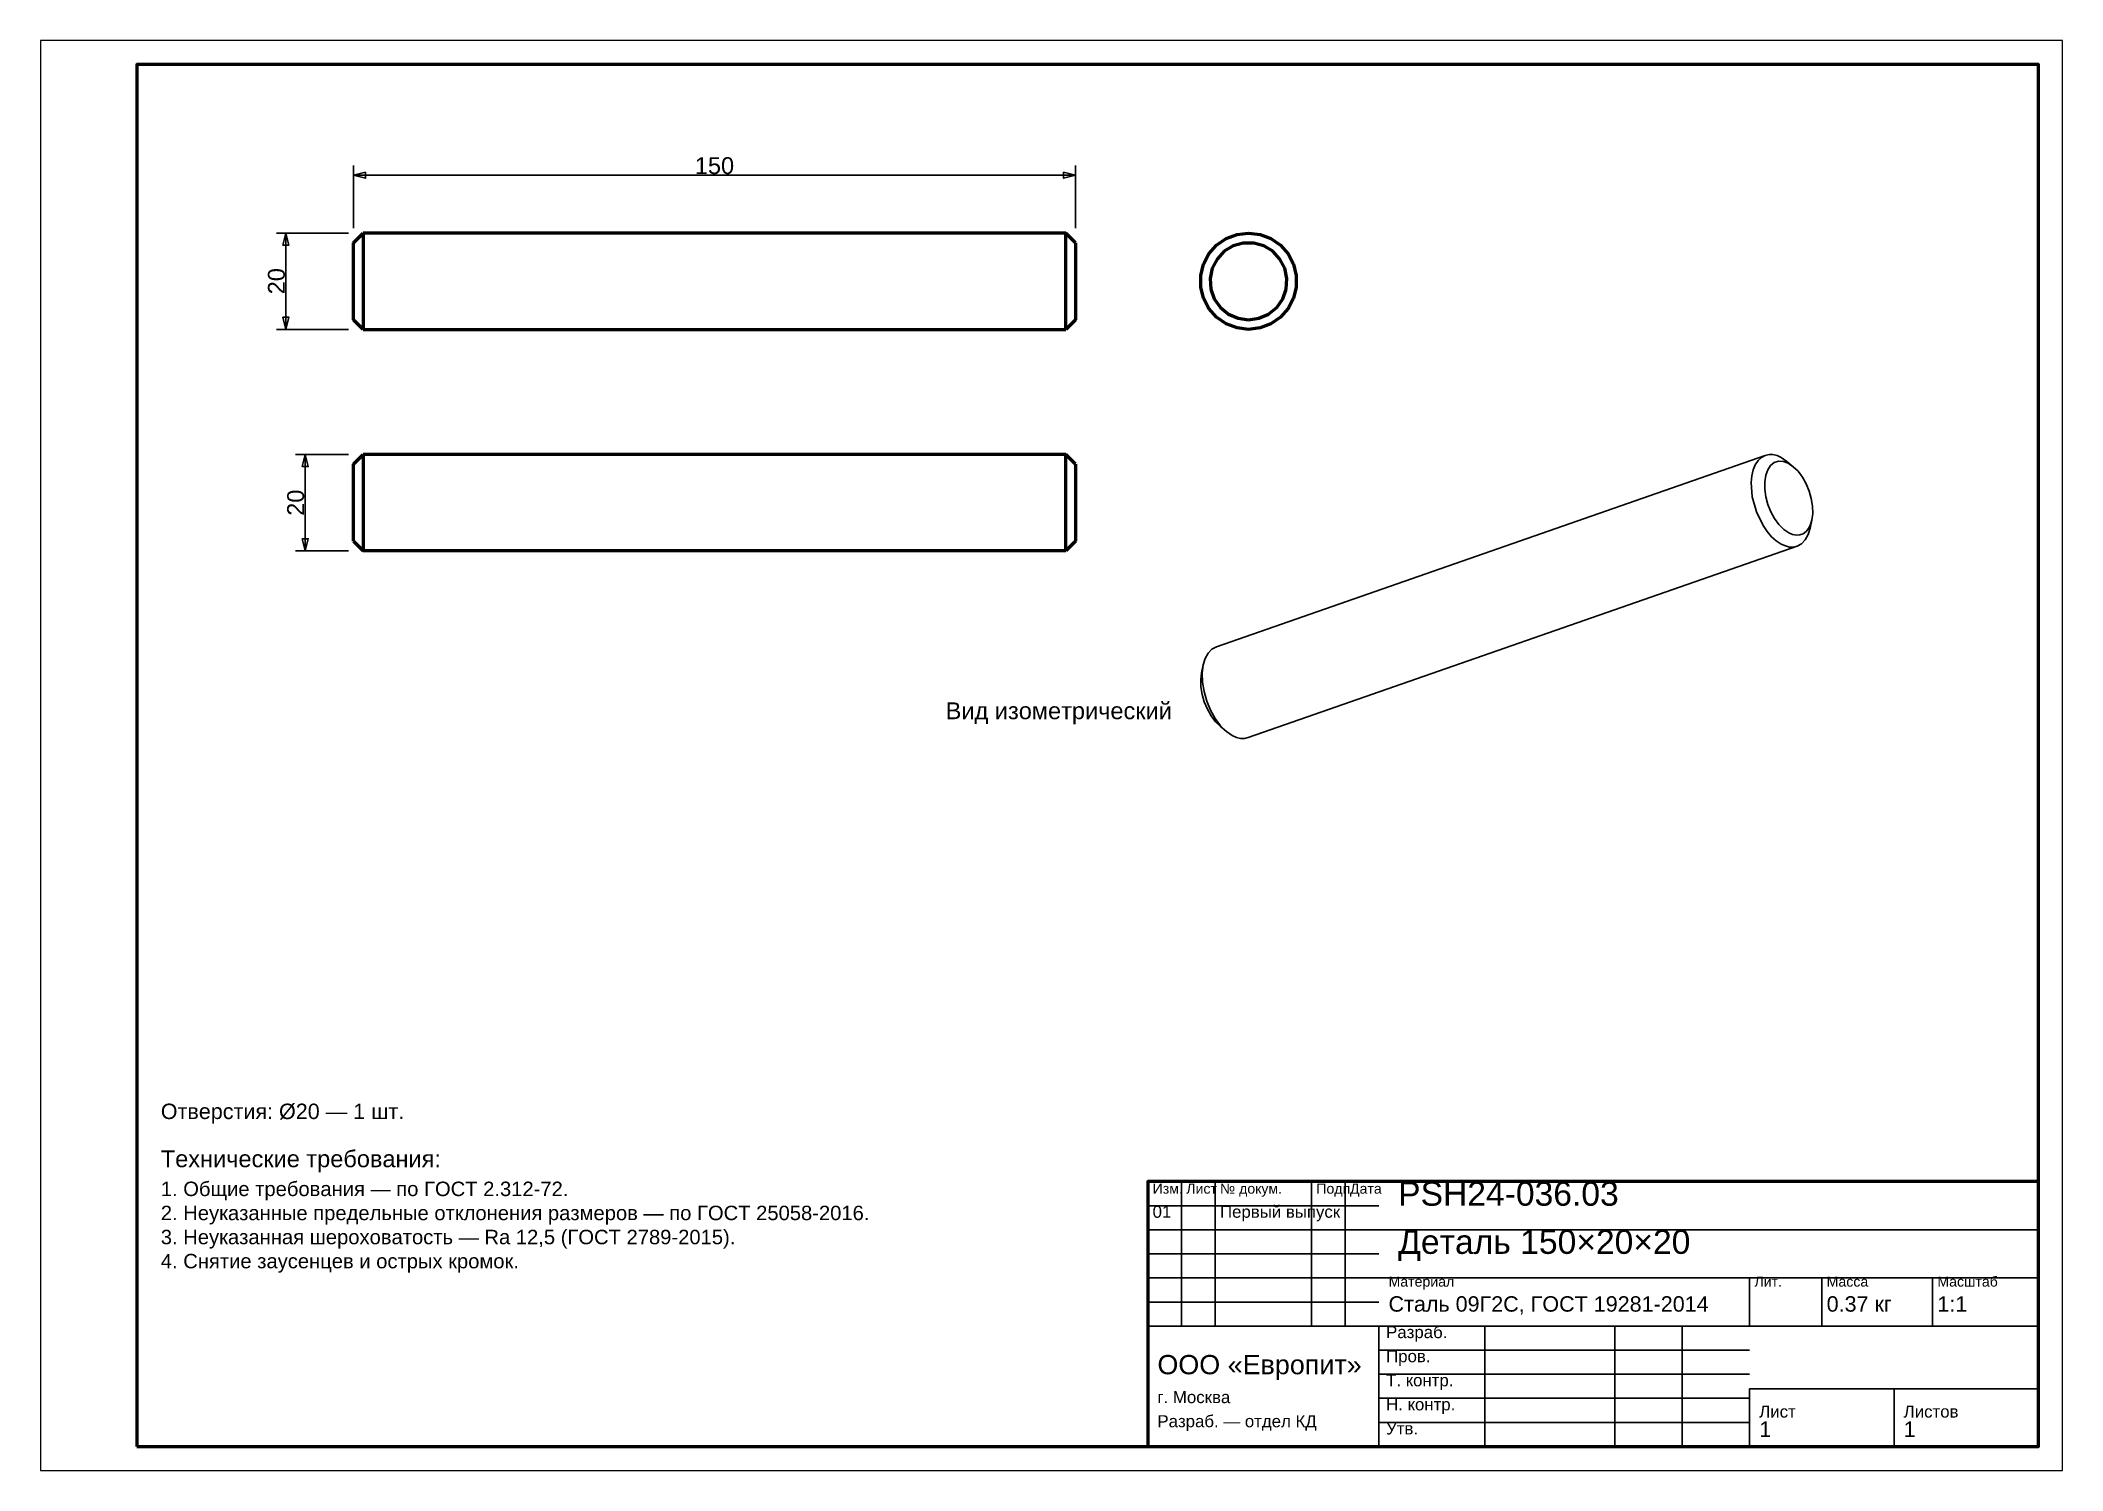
# Model space of a CAD drawing. Header units: millimetres. Extents: x 0 to 420, y 0 to 297.
import ezdxf
from ezdxf.enums import TextEntityAlignment as Align

# ---------------------------------------------------------------- set-up
doc = ezdxf.new("R2010")
doc.units = ezdxf.units.MM
doc.linetypes.add('DASHED', pattern=[1.524, 1.27, -0.254])
doc.styles.add('GOST', font='Arial')

msp = doc.modelspace()

# ---------------------------------------------------------------- linework, layer by layer
at = {"color": 7, "lineweight": 35}
for p, q in [((65, 258), (65, 271)), ((65, 269), (215, 269)), ((215, 258), (215, 271)), ((64, 257), (49, 257)), ((51, 237), (51, 257)), ((64, 237), (49, 237)), ((64, 211), (53, 211)), ((55, 191), (55, 211)), ((64, 191), (53, 191)), ((237, 30), (237, 60)), ((244, 30), (244, 60)), ((264, 30), (264, 60)), ((271, 30), (271, 60)), ((230, 55), (278, 55)), ((230, 50), (278, 50)), ((278, 50), (415, 50)), ((230, 45), (278, 45)), ((230, 40), (278, 40)), ((278, 40), (415, 40)), ((355, 30), (355, 40)), ((370, 30), (370, 40)), ((393, 30), (393, 40)), ((230, 35), (278, 35)), ((230, 30), (278, 30)), ((278, 30), (415, 30)), ((300, 5), (300, 30)), ((327, 5), (327, 30)), ((341, 5), (341, 30)), ((278, 25), (355, 25)), ((278, 20), (355, 20)), ((355, 17), (415, 17)), ((278, 15), (355, 15)), ((278, 10), (355, 10))]:
    msp.add_line(p, q, dxfattribs=at)
at = {"color": 1, "lineweight": 70}
for p, q in [((65, 255), (67, 257)), ((67, 257), (67, 256.75)), ((213, 257), (67, 257)), ((67, 256.75), (67, 256.01)), ((213, 256.75), (213, 257)), ((215, 255), (213, 257)), ((213, 256.01), (213, 256.75)), ((246.28, 255.85), (248.53, 256.71)), ((248.53, 256.71), (250.93, 257)), ((250.93, 257), (253.32, 256.71)), ((253.32, 256.71), (255.57, 255.85)), ((65, 254.8), (65, 255)), ((65, 254.21), (65, 254.8)), ((65, 253.25), (65, 254.21)), ((65, 251.99), (65, 253.25)), ((67, 256.01), (67, 254.82)), ((67, 254.82), (67, 253.23)), ((67, 253.23), (67, 251.34)), ((213, 254.82), (213, 256.01)), ((213, 253.23), (213, 254.82)), ((213, 251.34), (213, 253.23)), ((215, 255), (215, 254.8)), ((215, 254.8), (215, 254.21)), ((215, 254.21), (215, 253.25)), ((215, 253.25), (215, 251.99)), ((241.58, 250.55), (242.7, 252.68)), ((242.7, 252.68), (244.3, 254.49)), ((244.3, 254.49), (246.28, 255.85)), ((245.88, 253.21), (244.39, 251.61)), ((247.74, 254.34), (245.88, 253.21)), ((249.84, 254.93), (247.74, 254.34)), ((252.02, 254.93), (249.84, 254.93)), ((254.11, 254.34), (252.02, 254.93)), ((255.98, 253.21), (254.11, 254.34)), ((255.57, 255.85), (257.56, 254.49)), ((257.46, 251.61), (255.98, 253.21)), ((257.56, 254.49), (259.16, 252.68)), ((259.16, 252.68), (260.28, 250.55)), ((65, 250.47), (65, 251.99)), ((65, 248.78), (65, 250.47)), ((65, 247), (65, 248.78)), ((67, 251.34), (67, 249.23)), ((67, 249.23), (67, 247)), ((213, 249.23), (213, 251.34)), ((213, 247), (213, 249.23)), ((215, 251.99), (215, 250.47)), ((215, 250.47), (215, 248.78)), ((215, 248.78), (215, 247)), ((241, 248.21), (241.58, 250.55)), ((241, 245.79), (241, 248.21)), ((243.39, 249.68), (242.95, 247.55)), ((244.39, 251.61), (243.39, 249.68)), ((258.47, 249.68), (257.46, 251.61)), ((258.91, 247.55), (258.47, 249.68)), ((260.28, 250.55), (260.85, 248.21)), ((260.85, 248.21), (260.85, 245.79)), ((65, 245.22), (65, 247)), ((65, 243.53), (65, 245.22)), ((67, 247), (67, 244.77)), ((67, 244.77), (67, 242.66)), ((213, 244.77), (213, 247)), ((213, 242.66), (213, 244.77)), ((215, 247), (215, 245.22)), ((215, 245.22), (215, 243.53)), ((241.58, 243.45), (241, 245.79)), ((242.95, 247.55), (243.09, 245.37)), ((243.09, 245.37), (243.82, 243.32)), ((258.03, 243.32), (258.76, 245.37)), ((258.76, 245.37), (258.91, 247.55)), ((260.85, 245.79), (260.28, 243.45)), ((65, 242.01), (65, 243.53)), ((65, 240.75), (65, 242.01)), ((65, 239.79), (65, 240.75)), ((65, 239.2), (65, 239.79)), ((67, 242.66), (67, 240.77)), ((67, 240.77), (67, 239.18)), ((213, 240.77), (213, 242.66)), ((213, 239.18), (213, 240.77)), ((215, 243.53), (215, 242.01)), ((215, 242.01), (215, 240.75)), ((215, 240.75), (215, 239.79)), ((215, 239.79), (215, 239.2)), ((242.7, 241.32), (241.58, 243.45)), ((244.3, 239.51), (242.7, 241.32)), ((243.82, 243.32), (245.08, 241.54)), ((246.28, 238.15), (244.3, 239.51)), ((245.08, 241.54), (246.77, 240.16)), ((246.77, 240.16), (248.77, 239.3)), ((253.09, 239.3), (255.08, 240.16)), ((255.08, 240.16), (256.77, 241.54)), ((257.56, 239.51), (255.57, 238.15)), ((256.77, 241.54), (258.03, 243.32)), ((259.16, 241.32), (257.56, 239.51)), ((260.28, 243.45), (259.16, 241.32)), ((65, 239), (65, 239.2)), ((67, 237), (65, 239)), ((67, 239.18), (67, 237.99)), ((67, 237.99), (67, 237.25)), ((67, 237.25), (67, 237)), ((67, 237), (213, 237)), ((213, 237.99), (213, 239.18)), ((215, 239), (213, 237)), ((213, 237.25), (213, 237.99)), ((213, 237), (213, 237.25)), ((215, 239.2), (215, 239)), ((248.53, 237.29), (246.28, 238.15)), ((250.93, 237), (248.53, 237.29)), ((248.77, 239.3), (250.93, 239)), ((250.93, 239), (253.09, 239.3)), ((253.32, 237.29), (250.93, 237)), ((255.57, 238.15), (253.32, 237.29)), ((65, 209), (67, 211)), ((67, 211), (67, 210.94)), ((213, 211), (67, 211)), ((67, 210.94), (67, 210.75)), ((67, 210.75), (67, 210.44)), ((67, 210.44), (67, 210.01)), ((67, 210.01), (67, 209.47)), ((213, 210.94), (213, 211)), ((215, 209), (213, 211)), ((213, 210.75), (213, 210.94)), ((213, 210.44), (213, 210.75)), ((213, 210.01), (213, 210.44)), ((213, 209.47), (213, 210.01)), ((65, 208.8), (65, 209)), ((65, 208.21), (65, 208.8)), ((65, 207.25), (65, 208.21)), ((65, 205.99), (65, 207.25)), ((65, 204.47), (65, 205.99)), ((67, 209.47), (67, 208.82)), ((67, 208.82), (67, 208.07)), ((67, 208.07), (67, 207.23)), ((67, 207.23), (67, 206.32)), ((67, 206.32), (67, 205.34)), ((213, 208.82), (213, 209.47)), ((213, 208.07), (213, 208.82)), ((213, 207.23), (213, 208.07)), ((213, 206.32), (213, 207.23)), ((213, 205.34), (213, 206.32)), ((215, 209), (215, 208.8)), ((215, 208.8), (215, 208.21)), ((215, 208.21), (215, 207.25)), ((215, 207.25), (215, 205.99)), ((215, 205.99), (215, 204.47)), ((65, 202.78), (65, 204.47)), ((65, 201), (65, 202.78)), ((67, 205.34), (67, 204.3)), ((67, 204.3), (67, 203.23)), ((67, 203.23), (67, 202.12)), ((67, 202.12), (67, 201)), ((213, 204.3), (213, 205.34)), ((213, 203.23), (213, 204.3)), ((213, 202.12), (213, 203.23)), ((213, 201), (213, 202.12)), ((215, 204.47), (215, 202.78)), ((215, 202.78), (215, 201)), ((65, 199.22), (65, 201)), ((65, 197.53), (65, 199.22)), ((65, 196.01), (65, 197.53)), ((67, 201), (67, 199.88)), ((67, 199.88), (67, 198.77)), ((67, 198.77), (67, 197.7)), ((67, 197.7), (67, 196.66)), ((213, 199.88), (213, 201)), ((213, 198.77), (213, 199.88)), ((213, 197.7), (213, 198.77)), ((213, 196.66), (213, 197.7)), ((215, 201), (215, 199.22)), ((215, 199.22), (215, 197.53)), ((215, 197.53), (215, 196.01)), ((65, 194.75), (65, 196.01)), ((65, 193.79), (65, 194.75)), ((65, 193.2), (65, 193.79)), ((65, 193), (65, 193.2)), ((67, 196.66), (67, 195.68)), ((67, 195.68), (67, 194.77)), ((67, 194.77), (67, 193.93)), ((67, 193.93), (67, 193.18)), ((213, 195.68), (213, 196.66)), ((213, 194.77), (213, 195.68)), ((213, 193.93), (213, 194.77)), ((213, 193.18), (213, 193.93)), ((215, 196.01), (215, 194.75)), ((215, 194.75), (215, 193.79)), ((215, 193.79), (215, 193.2)), ((215, 193.2), (215, 193)), ((65, 193), (67, 191)), ((67, 193.18), (67, 192.53)), ((67, 192.53), (67, 191.99)), ((67, 191.99), (67, 191.56)), ((67, 191.56), (67, 191.25)), ((67, 191.25), (67, 191.06)), ((67, 191.06), (67, 191)), ((213, 191), (67, 191)), ((213, 192.53), (213, 193.18)), ((215, 193), (213, 191)), ((213, 191.99), (213, 192.53)), ((213, 191.56), (213, 191.99)), ((213, 191.25), (213, 191.56)), ((213, 191.06), (213, 191.25)), ((213, 191), (213, 191.06))]:
    msp.add_line(p, q, dxfattribs=at)
at = {"color": 5, "linetype": 'DASHED', "lineweight": 35}
for p, q in [((67, 256.75), (67, 257)), ((67, 256.01), (67, 256.75)), ((213, 257), (213, 256.75)), ((213, 256.75), (213, 256.01)), ((248.53, 256.71), (246.28, 255.85)), ((250.93, 257), (248.53, 256.71)), ((253.32, 256.71), (250.93, 257)), ((255.57, 255.85), (253.32, 256.71)), ((65, 255), (65, 254.8)), ((65, 254.8), (65, 254.21)), ((65, 254.21), (65, 253.25)), ((65, 253.25), (65, 251.99)), ((67, 254.82), (67, 256.01)), ((67, 253.23), (67, 254.82)), ((67, 251.34), (67, 253.23)), ((213, 256.01), (213, 254.82)), ((213, 254.82), (213, 253.23)), ((213, 253.23), (213, 251.34)), ((215, 254.8), (215, 255)), ((215, 254.21), (215, 254.8)), ((215, 253.25), (215, 254.21)), ((215, 251.99), (215, 253.25)), ((242.7, 252.68), (241.58, 250.55)), ((244.3, 254.49), (242.7, 252.68)), ((246.28, 255.85), (244.3, 254.49)), ((244.39, 251.61), (245.88, 253.21)), ((245.88, 253.21), (247.74, 254.34)), ((247.74, 254.34), (249.84, 254.93)), ((249.84, 254.93), (252.02, 254.93)), ((252.02, 254.93), (254.11, 254.34)), ((254.11, 254.34), (255.98, 253.21)), ((257.56, 254.49), (255.57, 255.85)), ((255.98, 253.21), (257.46, 251.61)), ((259.16, 252.68), (257.56, 254.49)), ((260.28, 250.55), (259.16, 252.68)), ((65, 251.99), (65, 250.47)), ((65, 250.47), (65, 248.78)), ((65, 248.78), (65, 247)), ((67, 249.23), (67, 251.34)), ((67, 247), (67, 249.23)), ((213, 251.34), (213, 249.23)), ((213, 249.23), (213, 247)), ((215, 250.47), (215, 251.99)), ((215, 248.78), (215, 250.47)), ((215, 247), (215, 248.78)), ((241.58, 250.55), (241, 248.21)), ((241, 248.21), (241, 245.79)), ((242.95, 247.55), (243.39, 249.68)), ((243.39, 249.68), (244.39, 251.61)), ((257.46, 251.61), (258.47, 249.68)), ((258.47, 249.68), (258.91, 247.55)), ((260.85, 248.21), (260.28, 250.55)), ((260.85, 245.79), (260.85, 248.21)), ((65, 247), (65, 245.22)), ((65, 245.22), (65, 243.53)), ((67, 244.77), (67, 247)), ((67, 242.66), (67, 244.77)), ((213, 247), (213, 244.77)), ((213, 244.77), (213, 242.66)), ((215, 245.22), (215, 247)), ((215, 243.53), (215, 245.22)), ((241, 245.79), (241.58, 243.45)), ((243.09, 245.37), (242.95, 247.55)), ((243.82, 243.32), (243.09, 245.37)), ((258.76, 245.37), (258.03, 243.32)), ((258.91, 247.55), (258.76, 245.37)), ((260.28, 243.45), (260.85, 245.79)), ((65, 243.53), (65, 242.01)), ((65, 242.01), (65, 240.75)), ((65, 240.75), (65, 239.79)), ((65, 239.79), (65, 239.2)), ((67, 240.77), (67, 242.66)), ((67, 239.18), (67, 240.77)), ((213, 242.66), (213, 240.77)), ((213, 240.77), (213, 239.18)), ((215, 242.01), (215, 243.53)), ((215, 240.75), (215, 242.01)), ((215, 239.79), (215, 240.75)), ((215, 239.2), (215, 239.79)), ((241.58, 243.45), (242.7, 241.32)), ((242.7, 241.32), (244.3, 239.51)), ((245.08, 241.54), (243.82, 243.32)), ((244.3, 239.51), (246.28, 238.15)), ((246.77, 240.16), (245.08, 241.54)), ((248.77, 239.3), (246.77, 240.16)), ((255.08, 240.16), (253.09, 239.3)), ((256.77, 241.54), (255.08, 240.16)), ((255.57, 238.15), (257.56, 239.51)), ((258.03, 243.32), (256.77, 241.54)), ((257.56, 239.51), (259.16, 241.32)), ((259.16, 241.32), (260.28, 243.45)), ((65, 239.2), (65, 239)), ((67, 237.99), (67, 239.18)), ((67, 237.25), (67, 237.99)), ((67, 237), (67, 237.25)), ((213, 239.18), (213, 237.99)), ((213, 237.99), (213, 237.25)), ((213, 237.25), (213, 237)), ((215, 239), (215, 239.2)), ((246.28, 238.15), (248.53, 237.29)), ((248.53, 237.29), (250.93, 237)), ((250.93, 239), (248.77, 239.3)), ((253.09, 239.3), (250.93, 239)), ((250.93, 237), (253.32, 237.29)), ((253.32, 237.29), (255.57, 238.15)), ((67, 210.94), (67, 211)), ((67, 210.75), (67, 210.94)), ((67, 210.44), (67, 210.75)), ((67, 210.01), (67, 210.44)), ((67, 209.47), (67, 210.01)), ((213, 211), (213, 210.94)), ((213, 210.94), (213, 210.75)), ((213, 210.75), (213, 210.44)), ((213, 210.44), (213, 210.01)), ((213, 210.01), (213, 209.47)), ((65, 209), (65, 208.95)), ((65, 208.95), (65, 208.8)), ((65, 208.8), (65, 208.55)), ((65, 208.55), (65, 208.21)), ((65, 208.21), (65, 207.77)), ((65, 207.77), (65, 207.25)), ((65, 207.25), (65, 206.66)), ((65, 206.66), (65, 205.99)), ((65, 205.99), (65, 205.26)), ((67, 208.82), (67, 209.47)), ((67, 208.07), (67, 208.82)), ((67, 207.23), (67, 208.07)), ((67, 206.32), (67, 207.23)), ((67, 205.34), (67, 206.32)), ((213, 209.47), (213, 208.82)), ((213, 208.82), (213, 208.07)), ((213, 208.07), (213, 207.23)), ((213, 207.23), (213, 206.32)), ((213, 206.32), (213, 205.34)), ((215, 208.95), (215, 209)), ((215, 208.8), (215, 208.95)), ((215, 208.55), (215, 208.8)), ((215, 208.21), (215, 208.55)), ((215, 207.77), (215, 208.21)), ((215, 207.25), (215, 207.77)), ((215, 206.66), (215, 207.25)), ((215, 205.99), (215, 206.66)), ((215, 205.26), (215, 205.99)), ((65, 205.26), (65, 204.47)), ((65, 204.47), (65, 203.64)), ((65, 203.64), (65, 202.78)), ((65, 202.78), (65, 201.9)), ((65, 201.9), (65, 201)), ((67, 204.3), (67, 205.34)), ((67, 203.23), (67, 204.3)), ((67, 202.12), (67, 203.23)), ((67, 201), (67, 202.12)), ((213, 205.34), (213, 204.3)), ((213, 204.3), (213, 203.23)), ((213, 203.23), (213, 202.12)), ((213, 202.12), (213, 201)), ((215, 204.47), (215, 205.26)), ((215, 203.64), (215, 204.47)), ((215, 202.78), (215, 203.64)), ((215, 201.9), (215, 202.78)), ((215, 201), (215, 201.9)), ((65, 201), (65, 200.1)), ((65, 200.1), (65, 199.22)), ((65, 199.22), (65, 198.36)), ((65, 198.36), (65, 197.53)), ((65, 197.53), (65, 196.74)), ((67, 199.88), (67, 201)), ((67, 198.77), (67, 199.88)), ((67, 197.7), (67, 198.77)), ((67, 196.66), (67, 197.7)), ((213, 201), (213, 199.88)), ((213, 199.88), (213, 198.77)), ((213, 198.77), (213, 197.7)), ((213, 197.7), (213, 196.66)), ((215, 200.1), (215, 201)), ((215, 199.22), (215, 200.1)), ((215, 198.36), (215, 199.22)), ((215, 197.53), (215, 198.36)), ((215, 196.74), (215, 197.53)), ((65, 196.74), (65, 196.01)), ((65, 196.01), (65, 195.34)), ((65, 195.34), (65, 194.75)), ((65, 194.75), (65, 194.23)), ((65, 194.23), (65, 193.79)), ((65, 193.79), (65, 193.45)), ((65, 193.45), (65, 193.2)), ((65, 193.2), (65, 193.05)), ((67, 195.68), (67, 196.66)), ((67, 194.77), (67, 195.68)), ((67, 193.93), (67, 194.77)), ((67, 193.18), (67, 193.93)), ((213, 196.66), (213, 195.68)), ((213, 195.68), (213, 194.77)), ((213, 194.77), (213, 193.93)), ((213, 193.93), (213, 193.18)), ((215, 196.01), (215, 196.74)), ((215, 195.34), (215, 196.01)), ((215, 194.75), (215, 195.34)), ((215, 194.23), (215, 194.75)), ((215, 193.79), (215, 194.23)), ((215, 193.45), (215, 193.79)), ((215, 193.2), (215, 193.45)), ((215, 193.05), (215, 193.2)), ((65, 193.05), (65, 193)), ((67, 192.53), (67, 193.18)), ((67, 191.99), (67, 192.53)), ((67, 191.56), (67, 191.99)), ((67, 191.25), (67, 191.56)), ((67, 191.06), (67, 191.25)), ((67, 191), (67, 191.06)), ((213, 193.18), (213, 192.53)), ((213, 192.53), (213, 191.99)), ((213, 191.99), (213, 191.56)), ((213, 191.56), (213, 191.25)), ((213, 191.25), (213, 191.06)), ((213, 191.06), (213, 191)), ((215, 193), (215, 193.05))]:
    msp.add_line(p, q, dxfattribs=at)
at = {"color": 1, "lineweight": 35}
for p, q in [((358.26, 210.83), (244.26, 171.09)), ((356.75, 209.76), (357.45, 210.41)), ((357.45, 210.41), (358.26, 210.83)), ((358.26, 210.83), (359.03, 211)), ((359.03, 211), (359.85, 210.98)), ((359.85, 210.98), (360.69, 210.78)), ((360.69, 210.78), (361.56, 210.39)), ((361.56, 210.39), (362.75, 209.57)), ((355.32, 205.2), (355.44, 206.58)), ((355.44, 206.58), (355.73, 207.81)), ((355.73, 207.81), (356.17, 208.88)), ((356.17, 208.88), (356.75, 209.76)), ((358.35, 206.69), (358.14, 205.34)), ((358.76, 207.84), (358.35, 206.69)), ((359.37, 208.74), (358.76, 207.84)), ((360.13, 209.34), (359.37, 208.74)), ((361.02, 209.61), (360.13, 209.34)), ((362.01, 209.56), (361.02, 209.61)), ((363.04, 209.18), (362.01, 209.56)), ((364.08, 208.48), (362.75, 209.57)), ((364.08, 208.48), (363.04, 209.18)), ((365.06, 207.52), (364.08, 208.48)), ((365.96, 206.32), (365.06, 207.52)), ((366.74, 204.93), (365.96, 206.32)), ((355.55, 202.2), (355.32, 205.2)), ((356.4, 199.11), (355.55, 202.2)), ((358.14, 205.34), (358.15, 203.84)), ((358.15, 203.84), (358.38, 202.25)), ((358.38, 202.25), (358.8, 200.65)), ((367.37, 203.42), (366.74, 204.93)), ((367.81, 201.84), (367.37, 203.42)), ((368.06, 200.27), (367.81, 201.84)), ((357.79, 196.26), (356.4, 199.11)), ((358.8, 200.65), (359.42, 199.11)), ((359.42, 199.11), (360.19, 197.69)), ((360.19, 197.69), (361.1, 196.45)), ((367.94, 197.4), (367.58, 195.73)), ((367.66, 196.46), (367.94, 197.4)), ((367.94, 197.4), (368.11, 198.77)), ((368.11, 198.77), (368.06, 200.27)), ((358.64, 195.02), (357.79, 196.26)), ((359.57, 193.94), (358.64, 195.02)), ((360.55, 193.06), (359.57, 193.94)), ((361.1, 196.45), (362.08, 195.45)), ((362.08, 195.45), (363.12, 194.74)), ((363.12, 194.74), (363.93, 194.39)), ((363.93, 194.39), (364.72, 194.24)), ((364.72, 194.24), (365.46, 194.3)), ((365.46, 194.3), (366.15, 194.56)), ((366.56, 193.28), (365.78, 192.46)), ((366.15, 194.56), (366.75, 195.01)), ((367.17, 194.38), (366.56, 193.28)), ((366.75, 195.01), (367.26, 195.65)), ((367.58, 195.73), (367.17, 194.38)), ((367.26, 195.65), (367.66, 196.46)), ((364.85, 191.95), (250.84, 152.21)), ((361.56, 192.39), (360.55, 193.06)), ((362.42, 192.01), (361.56, 192.39)), ((363.27, 191.8), (362.42, 192.01)), ((364.08, 191.78), (363.27, 191.8)), ((364.85, 191.95), (364.08, 191.78)), ((365.78, 192.46), (364.85, 191.95)), ((241.94, 168.66), (241.53, 167.31)), ((242.55, 169.76), (241.94, 168.66)), ((243.33, 170.58), (242.55, 169.76)), ((244.26, 171.09), (243.33, 170.58)), ((241, 164.27), (241.17, 165.64)), ((241.04, 162.77), (241, 164.27)), ((241.17, 165.64), (241.53, 167.31)), ((241.53, 167.31), (241.31, 165.61)), ((241.31, 165.61), (241.37, 163.73)), ((241.29, 161.2), (241.04, 162.77)), ((241.74, 159.62), (241.29, 161.2)), ((241.37, 163.73), (241.68, 161.77)), ((241.68, 161.77), (242.24, 159.8)), ((242.37, 158.11), (241.74, 159.62)), ((242.24, 159.8), (243.02, 157.91)), ((243.15, 156.73), (242.37, 158.11)), ((243.02, 157.91), (244, 156.17)), ((244.05, 155.52), (243.15, 156.73)), ((244, 156.17), (245.13, 154.67)), ((245.03, 154.56), (244.05, 155.52)), ((245.03, 154.56), (246.35, 153.47)), ((245.13, 154.67), (246.35, 153.47)), ((246.35, 153.47), (247.55, 152.65)), ((247.55, 152.65), (248.41, 152.26)), ((248.41, 152.26), (249.26, 152.06)), ((249.26, 152.06), (250.08, 152.04)), ((250.08, 152.04), (250.84, 152.21))]:
    msp.add_line(p, q, dxfattribs=at)
at = {"color": 7, "lineweight": 25}
msp.add_lwpolyline([(0, 0), (420, 0), (420, 297), (0, 297)], close=True, dxfattribs=at)
at = {"color": 7, "lineweight": 70}
for points in [[(20, 5), (415, 5), (415, 292), (20, 292)], [(230, 5), (415, 5), (415, 60), (230, 60)]]:
    msp.add_lwpolyline(points, close=True, dxfattribs=at)
at = {"color": 7, "lineweight": 35}
for points in [[(65, 269), (67.5, 268.38), (67.5, 269.62)], [(215, 269), (212.5, 269.62), (212.5, 268.38)], [(51, 257), (50.38, 254.5), (51.62, 254.5)], [(51, 237), (51.62, 239.5), (50.38, 239.5)], [(55, 211), (54.38, 208.5), (55.62, 208.5)], [(55, 191), (55.62, 193.5), (54.38, 193.5)], [(230, 5), (278, 5), (278, 30), (230, 30)], [(355, 5), (385, 5), (385, 17), (355, 17)], [(385, 5), (415, 5), (415, 17), (385, 17)]]:
    msp.add_lwpolyline(points, close=True, dxfattribs=at)

# ---------------------------------------------------------------- texts
at = {"color": 7, "style": 'GOST'}
msp.add_text('150', height=3.5, dxfattribs=at).set_placement((140, 271), align=Align.MIDDLE)
for p in [(49, 247), (53, 201)]:
    msp.add_text('20', height=3.5, rotation=90, dxfattribs=at).set_placement(p, align=Align.MIDDLE)
at = {"color": 3, "style": 'GOST'}
msp.add_text('Вид изометрический', height=3.5, dxfattribs=at).set_placement((235, 156.04), align=Align.RIGHT)
at = {"color": 6, "style": 'GOST'}
msp.add_text('Отверстия: Ø20 — 1 шт.', height=3.2, dxfattribs=at).set_placement((25, 73))
at = {"color": 3, "style": 'GOST'}
for s, height, p in [('Технические требования:', 3.5, (25, 63)), ('1. Общие требования — по ГОСТ 2.312-72.', 3, (25, 57)), ('Изм.', 2.1, (231, 57.5)), ('Лист', 2.1, (238, 57.5)), ('№ докум.', 2.1, (245, 57.5)), ('Подп.', 2.1, (265, 57.5)), ('Дата', 2.1, (272, 57.5)), ('PSH24-036.03', 5, (282, 55)), ('2. Неуказанные предельные отклонения размеров — по ГОСТ 25058-2016.', 3, (25, 52)), ('01', 2.5, (231, 52.5)), ('Первый выпуск', 2.5, (245, 52.5)), ('3. Неуказанная шероховатость — Ra 12,5 (ГОСТ 2789-2015).', 3, (25, 47)), ('Деталь 150×20×20', 5, (282, 45)), ('4. Снятие заусенцев и острых кромок.', 3, (25, 42)), ('Материал', 2.1, (280, 38.2)), ('Лит.', 2.1, (356, 38.2)), ('Масса', 2.1, (371, 38.2)), ('Масштаб', 2.1, (394, 38.2)), ('Сталь 09Г2С, ГОСТ 19281-2014', 3.2, (280, 33)), ('0.37 кг', 3.2, (371, 33)), ('1:1', 3.2, (394, 33)), ('Разраб.', 2.5, (279.5, 27.5)), ('ООО «Европит»', 4, (232, 20)), ('Пров.', 2.5, (279.5, 22.5)), ('Т. контр.', 2.5, (279.5, 17.5)), ('г. Москва', 2.5, (232, 14)), ('Н. контр.', 2.5, (279.5, 12.5)), ('Лист', 2.5, (357, 11)), ('Листов', 2.5, (387, 11)), ('Разраб. — отдел КД', 2.5, (232, 9)), ('Утв.', 2.5, (279.5, 7.5)), ('1', 3.2, (357, 7)), ('1', 3.2, (387, 7))]:
    msp.add_text(s, height=height, dxfattribs=at).set_placement(p)

doc.saveas('drawing.dxf')
